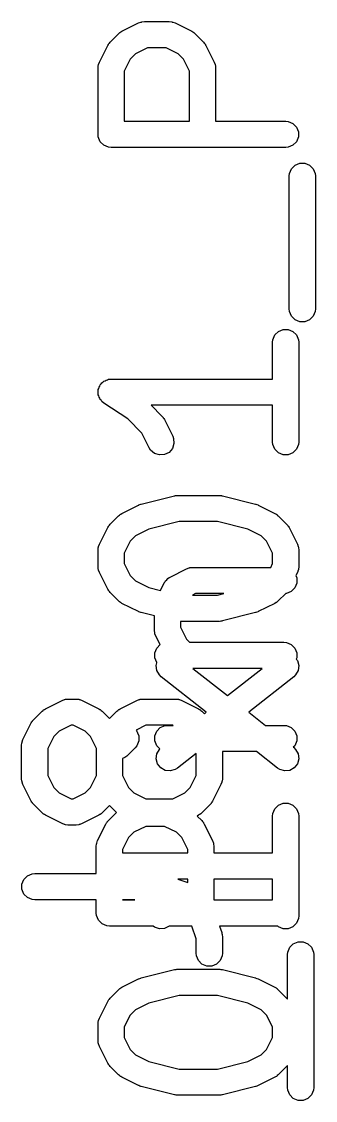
# Model space of a CAD drawing. Header units: millimetres. Extents: x 73 to 176, y -160 to -92.
# Drawn here: x 160.31 to 162, y -105.37 to -99.19 of the extents above; entities that cross this region are included whole.
import ezdxf

# ---------------------------------------------------------------- set-up
doc = ezdxf.new("R2010")
doc.units = ezdxf.units.MM
doc.layers.add('F.Fab', color=9, linetype='CONTINUOUS', true_color=0xafafaf)

msp = doc.modelspace()

# ---------------------------------------------------------------- linework, layer by layer
at = {"layer": 'F.Fab', "linetype": 'CONTINUOUS'}
for p, q in [((161.000663, -99.188821), (161.015295, -99.18738)), ((161.015295, -99.18738), (161.158152, -99.18738)), ((161.158152, -99.18738), (161.172784, -99.188821)), ((160.874073, -99.250749), (160.876332, -99.249327)), ((160.876332, -99.249327), (160.878389, -99.247639)), ((160.878389, -99.247639), (160.880216, -99.246881)), ((160.880216, -99.246881), (160.886516, -99.242917)), ((160.886516, -99.242917), (160.981754, -99.195298)), ((160.981754, -99.195298), (160.995485, -99.190043)), ((160.995485, -99.190043), (160.998174, -99.189851)), ((160.998174, -99.189851), (161.000663, -99.188821)), ((161.172784, -99.188821), (161.175273, -99.189852)), ((161.175273, -99.189852), (161.177961, -99.190043)), ((161.177961, -99.190043), (161.191693, -99.195298)), ((161.191693, -99.195298), (161.286931, -99.242917)), ((161.286931, -99.242917), (161.29323, -99.246881)), ((161.29323, -99.246881), (161.295058, -99.247639)), ((161.295058, -99.247639), (161.297114, -99.249327)), ((161.297114, -99.249327), (161.299374, -99.250749)), ((160.811766, -99.313893), (160.813188, -99.311634)), ((160.813188, -99.311634), (160.814686, -99.310334)), ((160.814686, -99.310334), (160.819405, -99.304585)), ((160.819405, -99.304585), (160.867024, -99.256966)), ((160.867024, -99.256966), (160.872773, -99.252247)), ((160.872773, -99.252247), (160.874073, -99.250749)), ((161.299374, -99.250749), (161.300673, -99.252247)), ((161.300673, -99.252247), (161.306423, -99.256966)), ((161.306423, -99.256966), (161.354042, -99.304585)), ((161.354042, -99.304585), (161.35876, -99.310334)), ((161.35876, -99.310334), (161.360259, -99.311634)), ((161.360259, -99.311634), (161.36168, -99.313893)), ((160.757737, -99.419315), (160.805356, -99.324077)), ((160.805356, -99.324077), (160.80932, -99.317777)), ((160.80932, -99.317777), (160.810078, -99.31595)), ((160.810078, -99.31595), (160.811766, -99.313893)), ((160.964484, -99.371638), (160.934077, -99.402045)), ((161.033, -99.33738), (160.964484, -99.371638)), ((161.140447, -99.33738), (161.033, -99.33738)), ((161.208963, -99.371638), (161.140447, -99.33738)), ((161.23937, -99.402045), (161.208963, -99.371638)), ((161.36168, -99.313893), (161.363369, -99.31595)), ((161.363369, -99.31595), (161.364126, -99.317777)), ((161.364126, -99.317777), (161.368091, -99.324077)), ((161.368091, -99.324077), (161.41571, -99.419315)), ((160.75126, -99.438224), (160.752291, -99.435734)), ((160.752291, -99.435734), (160.752482, -99.433047)), ((160.752482, -99.433047), (160.757737, -99.419315)), ((160.934077, -99.402045), (160.899819, -99.470561)), ((161.273628, -99.470561), (161.23937, -99.402045)), ((161.41571, -99.419315), (161.420965, -99.433046)), ((161.420965, -99.433046), (161.421156, -99.435735)), ((161.421156, -99.435735), (161.422187, -99.438224)), ((160.749819, -99.452856), (160.75126, -99.438224)), ((160.749819, -99.833808), (160.749819, -99.452856)), ((160.899819, -99.470561), (160.899819, -99.758808)), ((161.273628, -99.758808), (161.273628, -99.470561)), ((161.422187, -99.438224), (161.423628, -99.452856)), ((161.423628, -99.452856), (161.423628, -99.758808)), ((160.899819, -99.758808), (161.273628, -99.758808)), ((161.423628, -99.758808), (161.824819, -99.758808)), ((161.824819, -99.758808), (161.839451, -99.760249)), ((161.839451, -99.760249), (161.866487, -99.771448)), ((161.866487, -99.771448), (161.887179, -99.79214)), ((161.887179, -99.79214), (161.898378, -99.819176)), ((160.75126, -99.84844), (160.749819, -99.833808)), ((160.762459, -99.875476), (160.75126, -99.84844)), ((161.898378, -99.84844), (161.887179, -99.875476)), ((161.898378, -99.819176), (161.898378, -99.84844)), ((160.783151, -99.896168), (160.762459, -99.875476)), ((160.810187, -99.907367), (160.783151, -99.896168)), ((160.824819, -99.908808), (160.810187, -99.907367)), ((161.824819, -99.908808), (160.824819, -99.908808)), ((161.839451, -99.907367), (161.824819, -99.908808)), ((161.866487, -99.896168), (161.839451, -99.907367)), ((161.887179, -99.875476), (161.866487, -99.896168)), ((161.846498, -100.057272), (161.857697, -100.030236)), ((161.857697, -100.030236), (161.878389, -100.009544)), ((161.878389, -100.009544), (161.905425, -99.998345)), ((161.905425, -99.998345), (161.934689, -99.998345)), ((161.934689, -99.998345), (161.961725, -100.009544)), ((161.961725, -100.009544), (161.982417, -100.030236)), ((161.982417, -100.030236), (161.993616, -100.057272)), ((161.845057, -100.071904), (161.846498, -100.057272)), ((161.845057, -100.833809), (161.845057, -100.071904)), ((161.993616, -100.057272), (161.995057, -100.071904)), ((161.995057, -100.071904), (161.995057, -100.833809)), ((161.846498, -100.848441), (161.845057, -100.833809)), ((161.857697, -100.875477), (161.846498, -100.848441)), ((161.993616, -100.848441), (161.982417, -100.875477)), ((161.995057, -100.833809), (161.993616, -100.848441)), ((161.878389, -100.896169), (161.857697, -100.875477)), ((161.905425, -100.907368), (161.878389, -100.896169)), ((161.934689, -100.907368), (161.905425, -100.907368)), ((161.961725, -100.896169), (161.934689, -100.907368)), ((161.982417, -100.875477), (161.961725, -100.896169)), ((161.762459, -100.982617), (161.783151, -100.961925)), ((161.783151, -100.961925), (161.810187, -100.950726)), ((161.810187, -100.950726), (161.839451, -100.950726)), ((161.839451, -100.950726), (161.866487, -100.961925)), ((161.866487, -100.961925), (161.887179, -100.982617)), ((161.749819, -101.024285), (161.75126, -101.009653)), ((161.749819, -101.234999), (161.749819, -101.024285)), ((161.75126, -101.009653), (161.762459, -100.982617)), ((161.887179, -100.982617), (161.898378, -101.009653)), ((161.898378, -101.009653), (161.899819, -101.024285)), ((161.899819, -101.024285), (161.899819, -101.595713)), ((160.75126, -101.295367), (160.754072, -101.288578)), ((160.754072, -101.288578), (160.755498, -101.28137)), ((160.755498, -101.28137), (160.759617, -101.275191)), ((160.759617, -101.275191), (160.762459, -101.268331)), ((160.762459, -101.268331), (160.767654, -101.263135)), ((160.767654, -101.263135), (160.771731, -101.257021)), ((160.771731, -101.257021), (160.7779, -101.252889)), ((160.7779, -101.252889), (160.783151, -101.247639)), ((160.783151, -101.247639), (160.78994, -101.244826)), ((160.78994, -101.244826), (160.796046, -101.240738)), ((160.796046, -101.240738), (160.803326, -101.239281)), ((160.803326, -101.239281), (160.810187, -101.23644)), ((160.810187, -101.23644), (160.824663, -101.235014)), ((160.824663, -101.235014), (160.82474, -101.234999)), ((160.82474, -101.234999), (160.824766, -101.235004)), ((160.824766, -101.235004), (160.824819, -101.234999)), ((160.824819, -101.234999), (161.749819, -101.234999)), ((160.749819, -101.310078), (160.75126, -101.302793)), ((160.75126, -101.317282), (160.749819, -101.310078)), ((160.75126, -101.302793), (160.75126, -101.295367)), ((160.75126, -101.324631), (160.75126, -101.317282)), ((160.754101, -101.331491), (160.75126, -101.324631)), ((160.755558, -101.338772), (160.754101, -101.331491)), ((160.759646, -101.344877), (160.755558, -101.338772)), ((160.762459, -101.351667), (160.759646, -101.344877)), ((160.767709, -101.356917), (160.762459, -101.351667)), ((160.771841, -101.363087), (160.767709, -101.356917)), ((160.783099, -101.372307), (160.771841, -101.363087)), ((160.783151, -101.372359), (160.783099, -101.372307)), ((160.783173, -101.372368), (160.783151, -101.372359)), ((160.783216, -101.372403), (160.783173, -101.372368)), ((160.919894, -101.463521), (160.783216, -101.372403)), ((161.749819, -101.384999), (161.053504, -101.384999)), ((161.053504, -101.384999), (161.115947, -101.447442)), ((161.749819, -101.595713), (161.749819, -101.384999)), ((161.001275, -101.544902), (160.919894, -101.463521)), ((161.115947, -101.447442), (161.120667, -101.453192)), ((161.120667, -101.453192), (161.122164, -101.454491)), ((161.122164, -101.454491), (161.123583, -101.456745)), ((161.123583, -101.456745), (161.125275, -101.458807)), ((161.125275, -101.458807), (161.126033, -101.460639)), ((161.126033, -101.460639), (161.129996, -101.466934)), ((161.129996, -101.466934), (161.177615, -101.562172)), ((161.043451, -101.629254), (161.001275, -101.544902)), ((161.177615, -101.562172), (161.18287, -101.575903)), ((161.18287, -101.575903), (161.184944, -101.605093)), ((161.75126, -101.610345), (161.749819, -101.595713)), ((161.899819, -101.595713), (161.898378, -101.610345)), ((161.051283, -101.641697), (161.043451, -101.629254)), ((161.073391, -101.66087), (161.051283, -101.641697)), ((161.156517, -101.654962), (161.130342, -101.66805)), ((161.17569, -101.632855), (161.156517, -101.654962)), ((161.184944, -101.605093), (161.17569, -101.632855)), ((161.762459, -101.637381), (161.75126, -101.610345)), ((161.783151, -101.658073), (161.762459, -101.637381)), ((161.810187, -101.669272), (161.783151, -101.658073)), ((161.866487, -101.658073), (161.839451, -101.669272)), ((161.887179, -101.637381), (161.866487, -101.658073)), ((161.898378, -101.610345), (161.887179, -101.637381)), ((161.101152, -101.670124), (161.073391, -101.66087)), ((161.130342, -101.66805), (161.101152, -101.670124)), ((161.839451, -101.669272), (161.810187, -101.669272)), ((160.997105, -101.951524), (161.187581, -101.903905)), ((161.187581, -101.903905), (161.190117, -101.903529)), ((161.190117, -101.903529), (161.191139, -101.903107)), ((161.191139, -101.903107), (161.196651, -101.902564)), ((161.196651, -101.902564), (161.202125, -101.901755)), ((161.202125, -101.901755), (161.203217, -101.901917)), ((161.203217, -101.901917), (161.205771, -101.901666)), ((161.205771, -101.901666), (161.443866, -101.901666)), ((161.443866, -101.901666), (161.446419, -101.901917)), ((161.446419, -101.901917), (161.447512, -101.901755)), ((161.447512, -101.901755), (161.452985, -101.902564)), ((161.452985, -101.902564), (161.458498, -101.903107)), ((161.458498, -101.903107), (161.459519, -101.903529)), ((161.459519, -101.903529), (161.462056, -101.903905)), ((161.462056, -101.903905), (161.652532, -101.951524)), ((160.886516, -102.004822), (160.981754, -101.957203)), ((160.981754, -101.957203), (160.982823, -101.956793)), ((160.982823, -101.956793), (160.983259, -101.956471)), ((160.983259, -101.956471), (160.989395, -101.954278)), ((160.989395, -101.954278), (160.995485, -101.951948)), ((160.995485, -101.951948), (160.996025, -101.951909)), ((160.996025, -101.951909), (160.997105, -101.951524)), ((161.652532, -101.951524), (161.653611, -101.951909)), ((161.653611, -101.951909), (161.654151, -101.951948)), ((161.654151, -101.951948), (161.660232, -101.954275)), ((161.660232, -101.954275), (161.666378, -101.956471)), ((161.666378, -101.956471), (161.666813, -101.956793)), ((161.666813, -101.956793), (161.667883, -101.957203)), ((161.667883, -101.957203), (161.763121, -102.004822)), ((160.819405, -102.06649), (160.867024, -102.018871)), ((160.867024, -102.018871), (160.872773, -102.014152)), ((160.872773, -102.014152), (160.874073, -102.012654)), ((160.874073, -102.012654), (160.876332, -102.011232)), ((160.876332, -102.011232), (160.878389, -102.009544)), ((160.878389, -102.009544), (160.880216, -102.008786)), ((160.880216, -102.008786), (160.886516, -102.004822)), ((161.763121, -102.004822), (161.769417, -102.008785)), ((161.769417, -102.008785), (161.771247, -102.009543)), ((161.771247, -102.009543), (161.773305, -102.011232)), ((161.773305, -102.011232), (161.775564, -102.012654)), ((161.775564, -102.012654), (161.776863, -102.014152)), ((161.776863, -102.014152), (161.782612, -102.01887)), ((161.782612, -102.01887), (161.830232, -102.066489)), ((160.757737, -102.18122), (160.805356, -102.085982)), ((160.805356, -102.085982), (160.80932, -102.079682)), ((160.80932, -102.079682), (160.810078, -102.077855)), ((160.810078, -102.077855), (160.811766, -102.075798)), ((160.811766, -102.075798), (160.813188, -102.073539)), ((160.813188, -102.073539), (160.814686, -102.072239)), ((160.814686, -102.072239), (160.819405, -102.06649)), ((161.215005, -102.051666), (161.041471, -102.095049)), ((161.434632, -102.051666), (161.215005, -102.051666)), ((161.608166, -102.095049), (161.434632, -102.051666)), ((161.830232, -102.066489), (161.83495, -102.072238)), ((161.83495, -102.072238), (161.83645, -102.073539)), ((161.83645, -102.073539), (161.837872, -102.075798)), ((161.837872, -102.075798), (161.83956, -102.077855)), ((161.83956, -102.077855), (161.840317, -102.079682)), ((161.840317, -102.079682), (161.844282, -102.085982)), ((161.844282, -102.085982), (161.891901, -102.18122)), ((160.964484, -102.133543), (160.934077, -102.16395)), ((161.041471, -102.095049), (160.964484, -102.133543)), ((161.685153, -102.133543), (161.608166, -102.095049)), ((161.715561, -102.16395), (161.685153, -102.133543)), ((160.749819, -102.214761), (160.75126, -102.200129)), ((160.749819, -102.309999), (160.749819, -102.214761)), ((160.75126, -102.200129), (160.752291, -102.197639)), ((160.752291, -102.197639), (160.752482, -102.194952)), ((160.752482, -102.194952), (160.757737, -102.18122)), ((160.934077, -102.16395), (160.899819, -102.232466)), ((161.749819, -102.232466), (161.715561, -102.16395)), ((161.891901, -102.18122), (161.897156, -102.194951)), ((161.897156, -102.194951), (161.897347, -102.19764)), ((161.897347, -102.19764), (161.898378, -102.200129)), ((161.898378, -102.200129), (161.899819, -102.214761)), ((161.899819, -102.214761), (161.899819, -102.309999)), ((160.899819, -102.232466), (160.899819, -102.292294)), ((161.749819, -102.292294), (161.749819, -102.232466)), ((160.75126, -102.324631), (160.749819, -102.309999)), ((160.752291, -102.32712), (160.75126, -102.324631)), ((160.752482, -102.329808), (160.752291, -102.32712)), ((160.757737, -102.34354), (160.752482, -102.329808)), ((160.899819, -102.292294), (160.934077, -102.36081)), ((161.16223, -102.369584), (161.257468, -102.321965)), ((161.257468, -102.321965), (161.271199, -102.31671)), ((161.271199, -102.31671), (161.273888, -102.316518)), ((161.273888, -102.316518), (161.276377, -102.315488)), ((161.276377, -102.315488), (161.291009, -102.314047)), ((161.291009, -102.314047), (161.738942, -102.314047)), ((161.738942, -102.314047), (161.749819, -102.292294)), ((161.897156, -102.329809), (161.891901, -102.34354)), ((161.897347, -102.327119), (161.897156, -102.329809)), ((161.898378, -102.324631), (161.897347, -102.327119)), ((161.899819, -102.309999), (161.898378, -102.324631)), ((160.805356, -102.438778), (160.757737, -102.34354)), ((160.934077, -102.36081), (160.964484, -102.391217)), ((160.964484, -102.391217), (161.041471, -102.42971)), ((161.128689, -102.403125), (161.130229, -102.400677)), ((161.130229, -102.400677), (161.130614, -102.399524)), ((161.130614, -102.399524), (161.131859, -102.398087)), ((161.131859, -102.398087), (161.136521, -102.390682)), ((161.136521, -102.390682), (161.143625, -102.38452)), ((161.143625, -102.38452), (161.149787, -102.377416)), ((161.149787, -102.377416), (161.157192, -102.372754)), ((161.157192, -102.372754), (161.158629, -102.371509)), ((161.158629, -102.371509), (161.159782, -102.371124)), ((161.159782, -102.371124), (161.16223, -102.369584)), ((161.891901, -102.34354), (161.882979, -102.361382)), ((161.882979, -102.361382), (161.888378, -102.374415)), ((161.888378, -102.374415), (161.888378, -102.403679)), ((160.80932, -102.445077), (160.805356, -102.438778)), ((160.810078, -102.446905), (160.80932, -102.445077)), ((160.811766, -102.448961), (160.810078, -102.446905)), ((160.813188, -102.451221), (160.811766, -102.448961)), ((160.814686, -102.45252), (160.813188, -102.451221)), ((160.819405, -102.45827), (160.814686, -102.45252)), ((160.867024, -102.505889), (160.819405, -102.45827)), ((161.041471, -102.42971), (161.107182, -102.446138)), ((161.107182, -102.446138), (161.128689, -102.403125)), ((161.308714, -102.464047), (161.290619, -102.473094)), ((161.47082, -102.464047), (161.308714, -102.464047)), ((161.434632, -102.473094), (161.47082, -102.464047)), ((161.825508, -102.462994), (161.782612, -102.50589)), ((161.829451, -102.462606), (161.825508, -102.462994)), ((161.856487, -102.451407), (161.829451, -102.462606)), ((161.877179, -102.430715), (161.856487, -102.451407)), ((161.888378, -102.403679), (161.877179, -102.430715)), ((160.872773, -102.510607), (160.867024, -102.505889)), ((160.874073, -102.512106), (160.872773, -102.510607)), ((160.876332, -102.513527), (160.874073, -102.512106)), ((160.878389, -102.515216), (160.876332, -102.513527)), ((160.880216, -102.515973), (160.878389, -102.515216)), ((160.886516, -102.519938), (160.880216, -102.515973)), ((160.981754, -102.567557), (160.886516, -102.519938)), ((161.290619, -102.473094), (161.434632, -102.473094)), ((161.763121, -102.519938), (161.667883, -102.567557)), ((161.769417, -102.515974), (161.763121, -102.519938)), ((161.771247, -102.515217), (161.769417, -102.515974)), ((161.773305, -102.513527), (161.771247, -102.515217)), ((161.775564, -102.512106), (161.773305, -102.513527)), ((161.776863, -102.510607), (161.775564, -102.512106)), ((161.782612, -102.50589), (161.776863, -102.510607)), ((160.982823, -102.567966), (160.981754, -102.567557)), ((160.983259, -102.568289), (160.982823, -102.567966)), ((160.989395, -102.570481), (160.983259, -102.568289)), ((160.995485, -102.572812), (160.989395, -102.570481)), ((160.996025, -102.57285), (160.995485, -102.572812)), ((160.997105, -102.573236), (160.996025, -102.57285)), ((161.073152, -102.592247), (160.997105, -102.573236)), ((161.652532, -102.573236), (161.462056, -102.620855)), ((161.653611, -102.57285), (161.652532, -102.573236)), ((161.654151, -102.572812), (161.653611, -102.57285)), ((161.660232, -102.570484), (161.654151, -102.572812)), ((161.666378, -102.568289), (161.660232, -102.570484)), ((161.666813, -102.567966), (161.666378, -102.568289)), ((161.667883, -102.567557), (161.666813, -102.567966)), ((161.073152, -102.674761), (161.073152, -102.592247)), ((161.443866, -102.623094), (161.223152, -102.623094)), ((161.223152, -102.623094), (161.223152, -102.657056)), ((161.446419, -102.622842), (161.443866, -102.623094)), ((161.447512, -102.623005), (161.446419, -102.622842)), ((161.452985, -102.622195), (161.447512, -102.623005)), ((161.458498, -102.621653), (161.452985, -102.622195)), ((161.459519, -102.62123), (161.458498, -102.621653)), ((161.462056, -102.620855), (161.459519, -102.62123)), ((161.074593, -102.689393), (161.073152, -102.674761)), ((161.075624, -102.691882), (161.074593, -102.689393)), ((161.075815, -102.69457), (161.075624, -102.691882)), ((161.08107, -102.708302), (161.075815, -102.69457)), ((161.105193, -102.756548), (161.08107, -102.708302)), ((161.223152, -102.657056), (161.25741, -102.725572)), ((161.085792, -102.77595), (161.105193, -102.756548)), ((161.25741, -102.725572), (161.274456, -102.742618)), ((161.274456, -102.742618), (161.814819, -102.742618)), ((161.814819, -102.742618), (161.829451, -102.744059)), ((161.829451, -102.744059), (161.856487, -102.755258)), ((161.856487, -102.755258), (161.877179, -102.77595)), ((161.074593, -102.802986), (161.085792, -102.77595)), ((161.074593, -102.83225), (161.074593, -102.802986)), ((161.085792, -102.859286), (161.074593, -102.83225)), ((161.877179, -102.77595), (161.888378, -102.802986)), ((161.888378, -102.83225), (161.885392, -102.839458)), ((161.888378, -102.802986), (161.888378, -102.83225)), ((161.083374, -102.875665), (161.087488, -102.860982)), ((161.08686, -102.904719), (161.083374, -102.875665)), ((161.087488, -102.860982), (161.085792, -102.859286)), ((161.293789, -102.892618), (161.491485, -103.04795)), ((161.689182, -102.892618), (161.293789, -102.892618)), ((161.491485, -103.04795), (161.689182, -102.892618)), ((161.885392, -102.839458), (161.8917, -102.847487)), ((161.8917, -102.847487), (161.899597, -102.875665)), ((161.899597, -102.875665), (161.896111, -102.904719)), ((161.1012, -102.930229), (161.08686, -102.904719)), ((161.111815, -102.940402), (161.1012, -102.930229)), ((161.37009, -103.143332), (161.111815, -102.940402)), ((161.871156, -102.940402), (161.61288, -103.143332)), ((161.881771, -102.930229), (161.871156, -102.940402)), ((161.896111, -102.904719), (161.881771, -102.930229)), ((160.448739, -103.12387), (160.543977, -103.076251)), ((160.543977, -103.076251), (160.557708, -103.070996)), ((160.557708, -103.070996), (160.560397, -103.070804)), ((160.560397, -103.070804), (160.562886, -103.069774)), ((160.562886, -103.069774), (160.577518, -103.068333)), ((160.577518, -103.068333), (160.625137, -103.068333)), ((160.625137, -103.068333), (160.639769, -103.069774)), ((160.639769, -103.069774), (160.642258, -103.070805)), ((160.642258, -103.070805), (160.644946, -103.070996)), ((160.644946, -103.070996), (160.658678, -103.076251)), ((160.658678, -103.076251), (160.753916, -103.12387)), ((160.87731, -103.12387), (160.972548, -103.076251)), ((160.972548, -103.076251), (160.986279, -103.070996)), ((160.986279, -103.070996), (160.988968, -103.070804)), ((160.988968, -103.070804), (160.991457, -103.069774)), ((160.991457, -103.069774), (161.006089, -103.068333)), ((161.006089, -103.068333), (161.196565, -103.068333)), ((161.196565, -103.068333), (161.211197, -103.069774)), ((161.211197, -103.069774), (161.213686, -103.070805)), ((161.213686, -103.070805), (161.216374, -103.070996)), ((161.216374, -103.070996), (161.230106, -103.076251)), ((161.230106, -103.076251), (161.325344, -103.12387)), ((160.381628, -103.185538), (160.429247, -103.137919)), ((160.429247, -103.137919), (160.434996, -103.1332)), ((160.434996, -103.1332), (160.436296, -103.131702)), ((160.436296, -103.131702), (160.438555, -103.13028)), ((160.438555, -103.13028), (160.440612, -103.128592)), ((160.440612, -103.128592), (160.442439, -103.127834)), ((160.442439, -103.127834), (160.448739, -103.12387)), ((160.753916, -103.12387), (160.760215, -103.127834)), ((160.760215, -103.127834), (160.762043, -103.128592)), ((160.762043, -103.128592), (160.764099, -103.13028)), ((160.764099, -103.13028), (160.766359, -103.131702)), ((160.766359, -103.131702), (160.767658, -103.1332)), ((160.767658, -103.1332), (160.773408, -103.137919)), ((160.773408, -103.137919), (160.815613, -103.180124)), ((160.815613, -103.180124), (160.857818, -103.137919)), ((160.857818, -103.137919), (160.863567, -103.1332)), ((160.863567, -103.1332), (160.864867, -103.131702)), ((160.864867, -103.131702), (160.867126, -103.13028)), ((160.867126, -103.13028), (160.869183, -103.128592)), ((160.869183, -103.128592), (160.87101, -103.127834)), ((160.87101, -103.127834), (160.87731, -103.12387)), ((161.325344, -103.12387), (161.33164, -103.127833)), ((161.33164, -103.127833), (161.33347, -103.128591)), ((161.33347, -103.128591), (161.335528, -103.13028)), ((161.335528, -103.13028), (161.337787, -103.131702)), ((161.337787, -103.131702), (161.339086, -103.1332)), ((161.339086, -103.1332), (161.344835, -103.137918)), ((161.344835, -103.137918), (161.358979, -103.152061)), ((161.358979, -103.152061), (161.37009, -103.143332)), ((161.61288, -103.143332), (161.70894, -103.218808)), ((160.31996, -103.300268), (160.367579, -103.20503)), ((160.367579, -103.20503), (160.371543, -103.19873)), ((160.371543, -103.19873), (160.372301, -103.196903)), ((160.372301, -103.196903), (160.373989, -103.194846)), ((160.373989, -103.194846), (160.375411, -103.192587)), ((160.375411, -103.192587), (160.376909, -103.191287)), ((160.376909, -103.191287), (160.381628, -103.185538)), ((160.526707, -103.252591), (160.4963, -103.282998)), ((160.595223, -103.218333), (160.526707, -103.252591)), ((160.607432, -103.218333), (160.595223, -103.218333)), ((160.675948, -103.252591), (160.607432, -103.218333)), ((160.706355, -103.282998), (160.675948, -103.252591)), ((161.023794, -103.218333), (160.967692, -103.246383)), ((160.967692, -103.246383), (160.972417, -103.25214)), ((160.972417, -103.25214), (160.976013, -103.260821)), ((160.976013, -103.260821), (160.983616, -103.279177)), ((161.17886, -103.218333), (161.023794, -103.218333)), ((161.074593, -103.279176), (161.085792, -103.25214)), ((161.085792, -103.25214), (161.106484, -103.231448)), ((161.106484, -103.231448), (161.13352, -103.220249)), ((161.13352, -103.220249), (161.148152, -103.218808)), ((161.148152, -103.218808), (161.17981, -103.218808)), ((161.17981, -103.218808), (161.17886, -103.218333)), ((161.70894, -103.218808), (161.814819, -103.218808)), ((161.814819, -103.218808), (161.829451, -103.220249)), ((161.829451, -103.220249), (161.856487, -103.231448)), ((161.856487, -103.231448), (161.877179, -103.25214)), ((161.877179, -103.25214), (161.888378, -103.279176)), ((160.312042, -103.333809), (160.313483, -103.319177)), ((160.313483, -103.319177), (160.314514, -103.316687)), ((160.314514, -103.316687), (160.314705, -103.314)), ((160.314705, -103.314), (160.31996, -103.300268)), ((160.4963, -103.282998), (160.462042, -103.351514)), ((160.740613, -103.351514), (160.706355, -103.282998)), ((160.983616, -103.30844), (160.972417, -103.335476)), ((160.983616, -103.279177), (160.983616, -103.30844)), ((161.074593, -103.30844), (161.074593, -103.279176)), ((161.085792, -103.335476), (161.074593, -103.30844)), ((161.888378, -103.30844), (161.877179, -103.335476)), ((161.888378, -103.279176), (161.888378, -103.30844)), ((160.312042, -103.524285), (160.312042, -103.333809)), ((160.462042, -103.351514), (160.462042, -103.50658)), ((160.740613, -103.50658), (160.740613, -103.351514)), ((160.96309, -103.346841), (160.915471, -103.39446)), ((160.972417, -103.335476), (160.96309, -103.346841)), ((161.083374, -103.411), (161.08686, -103.381946)), ((161.104035, -103.353719), (161.085792, -103.335476)), ((161.08686, -103.381946), (161.1012, -103.356436)), ((161.1012, -103.356436), (161.104035, -103.353719)), ((161.312042, -103.379705), (161.204489, -103.464211)), ((161.312042, -103.50658), (161.312042, -103.379705)), ((161.65706, -103.368808), (161.462042, -103.368808)), ((161.462042, -103.368808), (161.462042, -103.524285)), ((161.778482, -103.464211), (161.65706, -103.368808)), ((161.877179, -103.335476), (161.868488, -103.344166)), ((161.868488, -103.344166), (161.871156, -103.346263)), ((161.871156, -103.346263), (161.881771, -103.356436)), ((161.881771, -103.356436), (161.896111, -103.381946)), ((161.896111, -103.381946), (161.899597, -103.411)), ((160.904106, -103.403787), (160.890613, -103.409375)), ((160.890613, -103.409375), (160.890613, -103.50658)), ((160.915471, -103.39446), (160.904106, -103.403787)), ((161.091271, -103.439178), (161.083374, -103.411)), ((161.109351, -103.462189), (161.091271, -103.439178)), ((161.8917, -103.439178), (161.87362, -103.462189)), ((161.899597, -103.411), (161.8917, -103.439178)), ((160.462042, -103.50658), (160.4963, -103.575096)), ((160.706355, -103.575096), (160.740613, -103.50658)), ((160.890613, -103.50658), (160.924871, -103.575096)), ((161.134861, -103.476529), (161.109351, -103.462189)), ((161.163915, -103.480015), (161.134861, -103.476529)), ((161.192093, -103.472118), (161.163915, -103.480015)), ((161.204489, -103.464211), (161.192093, -103.472118)), ((161.277784, -103.575095), (161.312042, -103.50658)), ((161.790878, -103.472118), (161.778482, -103.464211)), ((161.819056, -103.480015), (161.790878, -103.472118)), ((161.84811, -103.476529), (161.819056, -103.480015)), ((161.87362, -103.462189), (161.84811, -103.476529)), ((160.313483, -103.538917), (160.312042, -103.524285)), ((160.314514, -103.541406), (160.313483, -103.538917)), ((160.314705, -103.544094), (160.314514, -103.541406)), ((160.31996, -103.557826), (160.314705, -103.544094)), ((160.367579, -103.653064), (160.31996, -103.557826)), ((160.4963, -103.575096), (160.526707, -103.605503)), ((160.675948, -103.605503), (160.706355, -103.575096)), ((160.924871, -103.575096), (160.955278, -103.605503)), ((161.247376, -103.605502), (161.277784, -103.575095)), ((161.454124, -103.557826), (161.406505, -103.653064)), ((161.459379, -103.544095), (161.454124, -103.557826)), ((161.45957, -103.541405), (161.459379, -103.544095)), ((161.460601, -103.538917), (161.45957, -103.541405)), ((161.462042, -103.524285), (161.460601, -103.538917)), ((160.526707, -103.605503), (160.595223, -103.639761)), ((160.607432, -103.639761), (160.675948, -103.605503)), ((160.955278, -103.605503), (161.023794, -103.639761)), ((161.17886, -103.639761), (161.247376, -103.605502)), ((160.371543, -103.659363), (160.367579, -103.653064)), ((160.372301, -103.661191), (160.371543, -103.659363)), ((160.373989, -103.663247), (160.372301, -103.661191)), ((160.375411, -103.665507), (160.373989, -103.663247)), ((160.376909, -103.666806), (160.375411, -103.665507)), ((160.381628, -103.672556), (160.376909, -103.666806)), ((160.429247, -103.720175), (160.381628, -103.672556)), ((160.595223, -103.639761), (160.607432, -103.639761)), ((160.815613, -103.67797), (160.773408, -103.720175)), ((160.855816, -103.718173), (160.815613, -103.67797)), ((161.023794, -103.639761), (161.17886, -103.639761)), ((161.392455, -103.672557), (161.344835, -103.720176)), ((161.397173, -103.666807), (161.392455, -103.672557)), ((161.398673, -103.665507), (161.397173, -103.666807)), ((161.400095, -103.663247), (161.398673, -103.665507)), ((161.401783, -103.661191), (161.400095, -103.663247)), ((161.40254, -103.659363), (161.401783, -103.661191)), ((161.406505, -103.653064), (161.40254, -103.659363)), ((161.75126, -103.723939), (161.762459, -103.696903)), ((161.762459, -103.696903), (161.783151, -103.676211)), ((161.783151, -103.676211), (161.810187, -103.665012)), ((161.810187, -103.665012), (161.839451, -103.665012)), ((161.839451, -103.665012), (161.866487, -103.676211)), ((161.866487, -103.676211), (161.887179, -103.696903)), ((161.887179, -103.696903), (161.898378, -103.723939)), ((160.434996, -103.724893), (160.429247, -103.720175)), ((160.436296, -103.726392), (160.434996, -103.724893)), ((160.438555, -103.727813), (160.436296, -103.726392)), ((160.440612, -103.729502), (160.438555, -103.727813)), ((160.442439, -103.730259), (160.440612, -103.729502)), ((160.448739, -103.734224), (160.442439, -103.730259)), ((160.543977, -103.781843), (160.448739, -103.734224)), ((160.753916, -103.734224), (160.658678, -103.781843)), ((160.760215, -103.730259), (160.753916, -103.734224)), ((160.762043, -103.729502), (160.760215, -103.730259)), ((160.764099, -103.727813), (160.762043, -103.729502)), ((160.766359, -103.726392), (160.764099, -103.727813)), ((160.767658, -103.724893), (160.766359, -103.726392)), ((160.773408, -103.720175), (160.767658, -103.724893)), ((160.809405, -103.764585), (160.855816, -103.718173)), ((161.325344, -103.734224), (161.317568, -103.738111)), ((161.317568, -103.738111), (161.344042, -103.764585)), ((161.33164, -103.73026), (161.325344, -103.734224)), ((161.33347, -103.729503), (161.33164, -103.73026)), ((161.335528, -103.727813), (161.33347, -103.729503)), ((161.337787, -103.726392), (161.335528, -103.727813)), ((161.339086, -103.724893), (161.337787, -103.726392)), ((161.344835, -103.720176), (161.339086, -103.724893)), ((161.749819, -103.738571), (161.75126, -103.723939)), ((161.749819, -103.949285), (161.749819, -103.738571)), ((161.898378, -103.723939), (161.899819, -103.738571)), ((161.899819, -103.738571), (161.899819, -104.309999)), ((160.557708, -103.787098), (160.543977, -103.781843)), ((160.560397, -103.787289), (160.557708, -103.787098)), ((160.562886, -103.78832), (160.560397, -103.787289)), ((160.577518, -103.789761), (160.562886, -103.78832)), ((160.625137, -103.789761), (160.577518, -103.789761)), ((160.639769, -103.78832), (160.625137, -103.789761)), ((160.642258, -103.787288), (160.639769, -103.78832)), ((160.644946, -103.787098), (160.642258, -103.787288)), ((160.658678, -103.781843), (160.644946, -103.787098)), ((160.747737, -103.879315), (160.795356, -103.784077)), ((160.795356, -103.784077), (160.79932, -103.777777)), ((160.79932, -103.777777), (160.800078, -103.77595)), ((160.800078, -103.77595), (160.801766, -103.773893)), ((160.801766, -103.773893), (160.803188, -103.771634)), ((160.803188, -103.771634), (160.804686, -103.770334)), ((160.804686, -103.770334), (160.809405, -103.764585)), ((161.023, -103.79738), (160.954484, -103.831638)), ((161.130447, -103.79738), (161.023, -103.79738)), ((161.198963, -103.831638), (161.130447, -103.79738)), ((161.344042, -103.764585), (161.34876, -103.770334)), ((161.34876, -103.770334), (161.350259, -103.771634)), ((161.350259, -103.771634), (161.35168, -103.773893)), ((161.35168, -103.773893), (161.353369, -103.77595)), ((161.353369, -103.77595), (161.354126, -103.777777)), ((161.354126, -103.777777), (161.358091, -103.784077)), ((161.358091, -103.784077), (161.40571, -103.879315)), ((160.742482, -103.893047), (160.747737, -103.879315)), ((160.924077, -103.862045), (160.889819, -103.930561)), ((160.954484, -103.831638), (160.924077, -103.862045)), ((161.22937, -103.862045), (161.198963, -103.831638)), ((161.263628, -103.930561), (161.22937, -103.862045)), ((161.40571, -103.879315), (161.410965, -103.893046)), ((160.739819, -103.912856), (160.74126, -103.898224)), ((160.739819, -104.068333), (160.739819, -103.912856)), ((160.74126, -103.898224), (160.742291, -103.895734)), ((160.742291, -103.895734), (160.742482, -103.893047)), ((160.889819, -103.930561), (160.889819, -103.949285)), ((161.263628, -103.949285), (161.263628, -103.930561)), ((161.410965, -103.893046), (161.411156, -103.895735)), ((161.411156, -103.895735), (161.412187, -103.898224)), ((161.412187, -103.898224), (161.413628, -103.912856)), ((161.413628, -103.912856), (161.413628, -103.949285)), ((160.889819, -103.949285), (161.263628, -103.949285)), ((161.413628, -103.949285), (161.749819, -103.949285)), ((160.345374, -104.080973), (160.37241, -104.069774)), ((160.37241, -104.069774), (160.387042, -104.068333)), ((160.387042, -104.068333), (160.739819, -104.068333)), ((160.313483, -104.128701), (160.324682, -104.101665)), ((160.313483, -104.157965), (160.313483, -104.128701)), ((160.324682, -104.101665), (160.345374, -104.080973)), ((161.263628, -104.099285), (161.206353, -104.099285)), ((161.206353, -104.099285), (161.263628, -104.118376)), ((161.263628, -104.118376), (161.263628, -104.099285)), ((161.749819, -104.099285), (161.413628, -104.099285)), ((161.413628, -104.099285), (161.413628, -104.218808)), ((161.749819, -104.218808), (161.749819, -104.099285)), ((160.324682, -104.185001), (160.313483, -104.157965)), ((160.345374, -104.205693), (160.324682, -104.185001)), ((160.37241, -104.216892), (160.345374, -104.205693)), ((160.387042, -104.218333), (160.37241, -104.216892)), ((160.739819, -104.218333), (160.387042, -104.218333)), ((160.739819, -104.293808), (160.739819, -104.218333)), ((160.96042, -104.218333), (160.889819, -104.218333)), ((160.889819, -104.218333), (160.889819, -104.218808)), ((160.889819, -104.218808), (160.960895, -104.218808)), ((160.960895, -104.218808), (160.96042, -104.218333)), ((161.413628, -104.218808), (161.749819, -104.218808)), ((160.74126, -104.30844), (160.739819, -104.293808)), ((160.752459, -104.335476), (160.74126, -104.30844)), ((161.899819, -104.309999), (161.898378, -104.324631)), ((160.773151, -104.356168), (160.752459, -104.335476)), ((160.800187, -104.367367), (160.773151, -104.356168)), ((160.814819, -104.368808), (160.800187, -104.367367)), ((161.066071, -104.368808), (160.814819, -104.368808)), ((161.073391, -104.375156), (161.066071, -104.368808)), ((161.101152, -104.38441), (161.073391, -104.375156)), ((161.156517, -104.369248), (161.130342, -104.382336)), ((161.156899, -104.368808), (161.156517, -104.369248)), ((161.287906, -104.368808), (161.156899, -104.368808)), ((161.312042, -104.441217), (161.287906, -104.368808)), ((161.7796, -104.368808), (161.446019, -104.368808)), ((161.446019, -104.368808), (161.458193, -104.405329)), ((161.783151, -104.372359), (161.7796, -104.368808)), ((161.810187, -104.383558), (161.783151, -104.372359)), ((161.866487, -104.372359), (161.839451, -104.383558)), ((161.887179, -104.351667), (161.866487, -104.372359)), ((161.898378, -104.324631), (161.887179, -104.351667)), ((161.130342, -104.382336), (161.101152, -104.38441)), ((161.312042, -104.524285), (161.312042, -104.441217)), ((161.458193, -104.405329), (161.459842, -104.412584)), ((161.459842, -104.412584), (161.460601, -104.414415)), ((161.460601, -104.414415), (161.460862, -104.417068)), ((161.460862, -104.417068), (161.461453, -104.419666)), ((161.461453, -104.419666), (161.461312, -104.42164)), ((161.461312, -104.42164), (161.462042, -104.429047)), ((161.462042, -104.429047), (161.462042, -104.524285)), ((161.839451, -104.383558), (161.810187, -104.383558)), ((161.836498, -104.517272), (161.847697, -104.490236)), ((161.847697, -104.490236), (161.868389, -104.469544)), ((161.868389, -104.469544), (161.895425, -104.458345)), ((161.895425, -104.458345), (161.924689, -104.458345)), ((161.924689, -104.458345), (161.951725, -104.469544)), ((161.951725, -104.469544), (161.972417, -104.490236)), ((161.972417, -104.490236), (161.983616, -104.517272)), ((161.313483, -104.538917), (161.312042, -104.524285)), ((161.324682, -104.565953), (161.313483, -104.538917)), ((161.460601, -104.538917), (161.449402, -104.565953)), ((161.462042, -104.524285), (161.460601, -104.538917)), ((161.835057, -104.531904), (161.836498, -104.517272)), ((161.835057, -104.786616), (161.835057, -104.531904)), ((161.983616, -104.517272), (161.985057, -104.531904)), ((161.985057, -104.531904), (161.985057, -105.293809)), ((160.997105, -104.66581), (161.187581, -104.618191)), ((161.187581, -104.618191), (161.190117, -104.617815)), ((161.190117, -104.617815), (161.191139, -104.617393)), ((161.191139, -104.617393), (161.196651, -104.61685)), ((161.196651, -104.61685), (161.202125, -104.616041)), ((161.202125, -104.616041), (161.203217, -104.616203)), ((161.203217, -104.616203), (161.205771, -104.615952)), ((161.205771, -104.615952), (161.443866, -104.615952)), ((161.345374, -104.586645), (161.324682, -104.565953)), ((161.37241, -104.597844), (161.345374, -104.586645)), ((161.401674, -104.597844), (161.37241, -104.597844)), ((161.42871, -104.586645), (161.401674, -104.597844)), ((161.449402, -104.565953), (161.42871, -104.586645)), ((161.443866, -104.615952), (161.446419, -104.616203)), ((161.446419, -104.616203), (161.447512, -104.616041)), ((161.447512, -104.616041), (161.452985, -104.61685)), ((161.452985, -104.61685), (161.458498, -104.617393)), ((161.458498, -104.617393), (161.459519, -104.617815)), ((161.459519, -104.617815), (161.462056, -104.618191)), ((161.462056, -104.618191), (161.652532, -104.66581)), ((160.886516, -104.719108), (160.981754, -104.671489)), ((160.981754, -104.671489), (160.982823, -104.671079)), ((160.982823, -104.671079), (160.983259, -104.670757)), ((160.983259, -104.670757), (160.989395, -104.668564)), ((160.989395, -104.668564), (160.995485, -104.666234)), ((160.995485, -104.666234), (160.996025, -104.666195)), ((160.996025, -104.666195), (160.997105, -104.66581)), ((161.652532, -104.66581), (161.653611, -104.666195)), ((161.653611, -104.666195), (161.654151, -104.666234)), ((161.654151, -104.666234), (161.660232, -104.668561)), ((161.660232, -104.668561), (161.666378, -104.670757)), ((161.666378, -104.670757), (161.666813, -104.671079)), ((161.666813, -104.671079), (161.667883, -104.671489)), ((161.667883, -104.671489), (161.763121, -104.719108)), ((160.819405, -104.780776), (160.867024, -104.733157)), ((160.867024, -104.733157), (160.872773, -104.728438)), ((160.872773, -104.728438), (160.874073, -104.72694)), ((160.874073, -104.72694), (160.876332, -104.725518)), ((160.876332, -104.725518), (160.878389, -104.72383)), ((160.878389, -104.72383), (160.880216, -104.723072)), ((160.880216, -104.723072), (160.886516, -104.719108)), ((161.763121, -104.719108), (161.769417, -104.723071)), ((161.769417, -104.723071), (161.771247, -104.723829)), ((161.771247, -104.723829), (161.773305, -104.725518)), ((161.773305, -104.725518), (161.775564, -104.72694)), ((161.775564, -104.72694), (161.776863, -104.728438)), ((161.776863, -104.728438), (161.782612, -104.733156)), ((161.782612, -104.733156), (161.830232, -104.780775)), ((160.757737, -104.895506), (160.805356, -104.800268)), ((160.805356, -104.800268), (160.80932, -104.793968)), ((160.80932, -104.793968), (160.810078, -104.792141)), ((160.810078, -104.792141), (160.811766, -104.790084)), ((160.811766, -104.790084), (160.813188, -104.787825)), ((160.813188, -104.787825), (160.814686, -104.786525)), ((160.814686, -104.786525), (160.819405, -104.780776)), ((161.041471, -104.809335), (160.964484, -104.847829)), ((161.215005, -104.765952), (161.041471, -104.809335)), ((161.434632, -104.765952), (161.215005, -104.765952)), ((161.608166, -104.809335), (161.434632, -104.765952)), ((161.685153, -104.847829), (161.608166, -104.809335)), ((161.830232, -104.780775), (161.83495, -104.786524)), ((161.83495, -104.786524), (161.835057, -104.786616)), ((160.964484, -104.847829), (160.934077, -104.878236)), ((161.715561, -104.878236), (161.685153, -104.847829)), ((160.749819, -104.929047), (160.75126, -104.914415)), ((160.749819, -105.024285), (160.749819, -104.929047)), ((160.75126, -104.914415), (160.752291, -104.911925)), ((160.752291, -104.911925), (160.752482, -104.909238)), ((160.752482, -104.909238), (160.757737, -104.895506)), ((160.934077, -104.878236), (160.899819, -104.946752)), ((161.749819, -104.946752), (161.715561, -104.878236)), ((160.899819, -104.946752), (160.899819, -105.00658)), ((161.749819, -105.00658), (161.749819, -104.946752)), ((160.75126, -105.038917), (160.749819, -105.024285)), ((160.752291, -105.041406), (160.75126, -105.038917)), ((160.752482, -105.044094), (160.752291, -105.041406)), ((160.757737, -105.057826), (160.752482, -105.044094)), ((160.805356, -105.153064), (160.757737, -105.057826)), ((160.899819, -105.00658), (160.934077, -105.075096)), ((161.715561, -105.075095), (161.749819, -105.00658)), ((160.934077, -105.075096), (160.964484, -105.105503)), ((160.964484, -105.105503), (161.041471, -105.143996)), ((161.608166, -105.143996), (161.685153, -105.105502)), ((161.685153, -105.105502), (161.715561, -105.075095)), ((160.80932, -105.159363), (160.805356, -105.153064)), ((160.810078, -105.161191), (160.80932, -105.159363)), ((160.811766, -105.163247), (160.810078, -105.161191)), ((160.813188, -105.165507), (160.811766, -105.163247)), ((160.814686, -105.166806), (160.813188, -105.165507)), ((160.819405, -105.172556), (160.814686, -105.166806)), ((160.867024, -105.220175), (160.819405, -105.172556)), ((161.041471, -105.143996), (161.215005, -105.18738)), ((161.434632, -105.18738), (161.608166, -105.143996)), ((161.830232, -105.172557), (161.782612, -105.220176)), ((161.83495, -105.166807), (161.830232, -105.172557)), ((161.835057, -105.166714), (161.83495, -105.166807)), ((161.835057, -105.293809), (161.835057, -105.166714)), ((160.872773, -105.224893), (160.867024, -105.220175)), ((160.874073, -105.226392), (160.872773, -105.224893)), ((160.876332, -105.227813), (160.874073, -105.226392)), ((160.878389, -105.229502), (160.876332, -105.227813)), ((160.880216, -105.230259), (160.878389, -105.229502)), ((160.886516, -105.234224), (160.880216, -105.230259)), ((160.981754, -105.281843), (160.886516, -105.234224)), ((161.215005, -105.18738), (161.434632, -105.18738)), ((161.763121, -105.234224), (161.667883, -105.281843)), ((161.769417, -105.23026), (161.763121, -105.234224)), ((161.771247, -105.229503), (161.769417, -105.23026)), ((161.773305, -105.227813), (161.771247, -105.229503)), ((161.775564, -105.226392), (161.773305, -105.227813)), ((161.776863, -105.224893), (161.775564, -105.226392)), ((161.782612, -105.220176), (161.776863, -105.224893)), ((160.982823, -105.282252), (160.981754, -105.281843)), ((160.983259, -105.282575), (160.982823, -105.282252)), ((160.989395, -105.284767), (160.983259, -105.282575)), ((160.995485, -105.287098), (160.989395, -105.284767)), ((160.996025, -105.287136), (160.995485, -105.287098)), ((160.997105, -105.287522), (160.996025, -105.287136)), ((161.187581, -105.335141), (160.997105, -105.287522)), ((161.652532, -105.287522), (161.462056, -105.335141)), ((161.653611, -105.287136), (161.652532, -105.287522)), ((161.654151, -105.287098), (161.653611, -105.287136)), ((161.660232, -105.28477), (161.654151, -105.287098)), ((161.666378, -105.282575), (161.660232, -105.28477)), ((161.666813, -105.282252), (161.666378, -105.282575)), ((161.667883, -105.281843), (161.666813, -105.282252)), ((161.836498, -105.308441), (161.835057, -105.293809)), ((161.985057, -105.293809), (161.983616, -105.308441)), ((161.190117, -105.335516), (161.187581, -105.335141)), ((161.191139, -105.335939), (161.190117, -105.335516)), ((161.196651, -105.336481), (161.191139, -105.335939)), ((161.202125, -105.337291), (161.196651, -105.336481)), ((161.203217, -105.337128), (161.202125, -105.337291)), ((161.205771, -105.33738), (161.203217, -105.337128)), ((161.443866, -105.33738), (161.205771, -105.33738)), ((161.446419, -105.337128), (161.443866, -105.33738)), ((161.447512, -105.337291), (161.446419, -105.337128)), ((161.452985, -105.336481), (161.447512, -105.337291)), ((161.458498, -105.335939), (161.452985, -105.336481)), ((161.459519, -105.335516), (161.458498, -105.335939)), ((161.462056, -105.335141), (161.459519, -105.335516)), ((161.847697, -105.335477), (161.836498, -105.308441)), ((161.868389, -105.356169), (161.847697, -105.335477)), ((161.895425, -105.367368), (161.868389, -105.356169)), ((161.924689, -105.367368), (161.895425, -105.367368)), ((161.951725, -105.356169), (161.924689, -105.367368)), ((161.972417, -105.335477), (161.951725, -105.356169)), ((161.983616, -105.308441), (161.972417, -105.335477))]:
    msp.add_line(p, q, dxfattribs=at)

doc.saveas('drawing.dxf')
